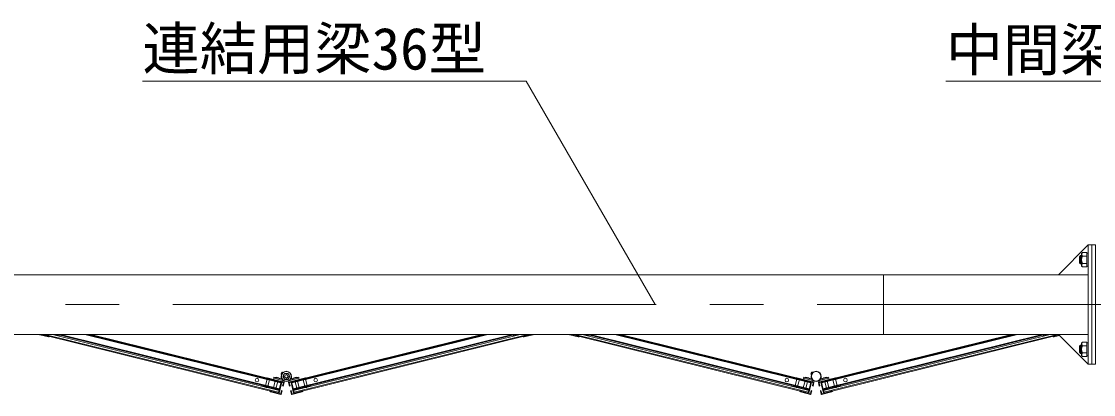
# Model space of a CAD drawing. Units: millimetres, scale not verified. Extents: x -10062 to 10062, y -16938 to 16938.
# Drawn here: x -6056 to -4260, y 13787 to 14412 of the extents above; entities that cross this region are included whole.
import ezdxf
from ezdxf.enums import TextEntityAlignment as Align

# ---------------------------------------------------------------- set-up
doc = ezdxf.new("R2010")
doc.units = ezdxf.units.MM
doc.header["$LTSCALE"] = 90
doc.linetypes.add('CHAIN2', pattern=[12, 9, -1, 1, -1])
doc.linetypes.add('DASHED1', pattern=[1.8, 1.2, -0.6])
for name, color, linetype, lineweight in [('0-6_ﾎﾞﾙﾄ類', 134, 'Continuous', 18), ('1-5_中間梁18', 134, 'Continuous', 18), ('1-6_通芯', 134, 'CHAIN2', 18), ('1-9_標準ﾊﾟﾈﾙ', 134, 'Continuous', 18), ('1-B_文字', 134, 'Continuous', 18), ('2-1_連結用梁36', 134, 'Continuous', 18)]:
    doc.layers.add(name, color=color, linetype=linetype, lineweight=lineweight)
doc.styles.add('ＭＳ ゴシック', font='')
doc.styles.get('ＭＳ ゴシック').set_extended_font_data('MS Gothic')

msp = doc.modelspace()

# ---------------------------------------------------------------- linework, layer by layer
at = {"layer": '0-6_ﾎﾞﾙﾄ類'}
for p, q in [((-4281.2, 14019.5), (-4283.2, 14017.5)), ((-4283.2, 14007.5), (-4283.2, 14017.5)), ((-4279.8, 14018.3), (-4282.4, 14018.3)), ((-4281.2, 14005.5), (-4281.2, 14019.5)), ((-4279.8, 14019.5), (-4281.2, 14019.5)), ((-4279.8, 14023), (-4278.18, 14024.63)), ((-4279.8, 14002), (-4279.8, 14023)), ((-4278.18, 14018.56), (-4270.8, 14018.56)), ((-4281.2, 14005.5), (-4283.2, 14007.5)), ((-4279.8, 14006.7), (-4282.4, 14006.7)), ((-4279.8, 14005.5), (-4281.2, 14005.5)), ((-4279.8, 14002), (-4278.18, 14000.37)), ((-4278.18, 14006.44), (-4270.8, 14006.44)), ((-4279.8, 13873), (-4278.18, 13874.62)), ((-4279.8, 13852), (-4279.8, 13873)), ((-4281.2, 13869.5), (-4283.2, 13867.5)), ((-4283.2, 13857.5), (-4283.2, 13867.5)), ((-4281.2, 13855.5), (-4283.2, 13857.5)), ((-4279.8, 13868.3), (-4282.4, 13868.3)), ((-4279.8, 13856.7), (-4282.4, 13856.7)), ((-4281.2, 13855.5), (-4281.2, 13869.5)), ((-4279.8, 13869.5), (-4281.2, 13869.5)), ((-4279.8, 13855.5), (-4281.2, 13855.5)), ((-4278.18, 13868.56), (-4270.8, 13868.56)), ((-4278.18, 13856.44), (-4270.8, 13856.44)), ((-4279.8, 13852), (-4278.18, 13850.38)), ((-5609.61, 13822.18), (-5606.73, 13817.19)), ((-5615.39, 13812.18), (-5618.28, 13817.19)), ((-5609.61, 13812.18), (-5615.39, 13812.18)), ((-5606.73, 13817.19), (-5609.61, 13812.18))]:
    msp.add_line(p, q, dxfattribs=at)
for points in [[(-4278.18, 14024.63), (-4270.8, 14024.63), (-4270.8, 14000.37), (-4278.18, 14000.37)], [(-4278.18, 13874.62), (-4270.8, 13874.62), (-4270.8, 13850.38), (-4278.18, 13850.38)], [(-5618.28, 13817.19), (-5615.39, 13822.18), (-5609.61, 13822.18)]]:
    msp.add_lwpolyline(points, dxfattribs=at)
for points in [[(-4270.8, 14001.5), (-4270.8, 14023.5), (-4268.5, 14023.5), (-4268.5, 14001.5)], [(-4270.8, 13851.5), (-4270.8, 13873.5), (-4268.5, 13873.5), (-4268.5, 13851.5)]]:
    msp.add_lwpolyline(points, close=True, dxfattribs=at)
for radius in [4.9, 3, 2.46]:
    msp.add_circle((-5612.5, 13817.19), radius, dxfattribs=at)
for centre, radius, start, end in [((-4267.67, 14012.5), 12.12, 150, 210), ((-4275.14, 14021.6), 4.28, 135, 225), ((-4275.14, 14003.41), 4.28, 135, 225), ((-4275.14, 13871.59), 4.28, 135, 225), ((-4267.67, 13862.5), 12.12, 150, 210), ((-4275.14, 13853.4), 4.28, 135, 225)]:
    msp.add_arc(centre, radius, start, end, dxfattribs=at)
at = {"layer": '1-5_中間梁18'}
msp.add_lwpolyline([(-4256.5, 13837.5), (-4256.5, 14037.5), (-4262.5, 14037.5), (-4262.5, 13837.5)], close=True, dxfattribs=at)
at = {"layer": '1-6_通芯'}
msp.add_line((-7962.5, 13937.5), (2038.5, 13937.5), dxfattribs=at)
at = {"layer": '1-9_標準ﾊﾟﾈﾙ'}
for p, q in [((-6028.32, 13887.5), (-6011.21, 13883.26)), ((-6022.08, 13887.5), (-6009.39, 13884.35)), ((-6017.09, 13887.5), (-5625.45, 13790.47)), ((-5996.37, 13885.97), (-5993.46, 13885.25)), ((-5996.3, 13887.5), (-5993.1, 13886.7)), ((-5993.1, 13886.7), (-5993.46, 13885.25)), ((-5991.31, 13887.5), (-5623.97, 13796.49)), ((-5950.14, 13887.5), (-5621.58, 13806.09)), ((-5274.85, 13887.5), (-5603.42, 13806.09)), ((-5233.69, 13887.5), (-5601.03, 13796.49)), ((-5207.91, 13887.5), (-5599.55, 13790.47)), ((-5228.7, 13887.5), (-5231.9, 13886.7)), ((-5231.9, 13886.7), (-5231.54, 13885.25)), ((-5228.63, 13885.97), (-5231.54, 13885.25)), ((-5202.92, 13887.5), (-5215.61, 13884.35)), ((-5196.68, 13887.5), (-5213.79, 13883.26)), ((-5140.31, 13887.5), (-5123.2, 13883.26)), ((-5134.08, 13887.5), (-5121.4, 13884.35)), ((-5129.09, 13887.5), (-4737.46, 13790.47)), ((-5108.37, 13885.97), (-5105.46, 13885.25)), ((-5108.3, 13887.5), (-5105.1, 13886.7)), ((-5105.1, 13886.7), (-5105.46, 13885.25)), ((-5103.31, 13887.5), (-4735.96, 13796.49)), ((-5062.15, 13887.5), (-4733.59, 13806.09)), ((-4386.85, 13887.5), (-4715.41, 13806.09)), ((-4345.69, 13887.5), (-4713.04, 13796.49)), ((-4319.91, 13887.5), (-4711.55, 13790.47)), ((-4340.7, 13887.5), (-4343.9, 13886.7)), ((-4343.9, 13886.7), (-4343.54, 13885.25)), ((-4340.63, 13885.97), (-4343.54, 13885.25)), ((-4317.79, 13886.79), (-4327.6, 13884.35)), ((-4316.55, 13885.55), (-4325.8, 13883.26)), ((-5619.46, 13823.98), (-5621.18, 13821.52)), ((-5621.06, 13820.83), (-5620.38, 13820.36)), ((-5618.06, 13823.61), (-5618.76, 13824.11)), ((-4731.46, 13823.98), (-4733.18, 13821.52)), ((-4733.06, 13820.83), (-4732.38, 13820.36)), ((-4730.06, 13823.61), (-4730.76, 13824.11)), ((-5653.37, 13802.53), (-5653.73, 13801.08)), ((-5650.82, 13800.36), (-5653.73, 13801.08)), ((-5624.25, 13795.32), (-5653.37, 13802.53)), ((-5645.56, 13813.27), (-5645.32, 13814.24)), ((-5621.29, 13807.26), (-5645.56, 13813.27)), ((-5644.71, 13814.6), (-5616.57, 13807.63)), ((-5633.22, 13815.88), (-5633.7, 13813.94)), ((-5616.47, 13809.66), (-5633.7, 13813.94)), ((-5619.59, 13812.5), (-5633.22, 13815.88)), ((-5621.29, 13807.26), (-5624.25, 13795.32)), ((-5621, 13817.19), (-5621, 13812.85)), ((-5618.67, 13801.2), (-5617.7, 13800.96)), ((-5616.2, 13807.03), (-5617.7, 13800.96)), ((-5608.8, 13807.03), (-5607.3, 13800.96)), ((-5608.53, 13809.66), (-5591.3, 13813.94)), ((-5580.29, 13814.6), (-5608.44, 13807.63)), ((-5606.32, 13801.2), (-5607.3, 13800.96)), ((-5605.41, 13812.5), (-5591.78, 13815.88)), ((-5604, 13817.19), (-5604, 13812.85)), ((-5603.71, 13807.26), (-5579.44, 13813.27)), ((-5603.71, 13807.26), (-5600.74, 13795.32)), ((-5602.45, 13813.24), (-5601.98, 13811.29)), ((-5600.74, 13795.32), (-5571.63, 13802.53)), ((-5591.78, 13815.88), (-5591.3, 13813.94)), ((-5579.44, 13813.27), (-5579.68, 13814.24)), ((-5574.18, 13800.36), (-5571.27, 13801.08)), ((-5571.63, 13802.53), (-5571.27, 13801.08)), ((-4765.37, 13802.53), (-4765.73, 13801.08)), ((-4762.82, 13800.36), (-4765.73, 13801.08)), ((-4736.25, 13795.32), (-4765.37, 13802.53)), ((-4757.56, 13813.27), (-4757.32, 13814.24)), ((-4733.29, 13807.26), (-4757.56, 13813.27)), ((-4756.72, 13814.6), (-4728.56, 13807.63)), ((-4745.22, 13815.88), (-4745.7, 13813.94)), ((-4728.47, 13809.66), (-4745.7, 13813.94)), ((-4731.6, 13812.5), (-4745.22, 13815.88)), ((-4733.29, 13807.26), (-4736.25, 13795.32)), ((-4733, 13817.19), (-4733, 13812.85)), ((-4730.67, 13801.2), (-4729.7, 13800.96)), ((-4728.19, 13807.03), (-4729.7, 13800.96)), ((-4720.8, 13807.03), (-4719.29, 13800.96)), ((-4720.54, 13809.66), (-4703.3, 13813.94)), ((-4692.28, 13814.6), (-4720.44, 13807.63)), ((-4718.33, 13801.2), (-4719.29, 13800.96)), ((-4717.4, 13812.5), (-4703.78, 13815.88)), ((-4716, 13817.19), (-4716, 13812.85)), ((-4715.7, 13807.26), (-4691.44, 13813.27)), ((-4715.7, 13807.26), (-4712.75, 13795.32)), ((-4714.46, 13813.24), (-4713.97, 13811.29)), ((-4712.75, 13795.32), (-4683.63, 13802.53)), ((-4703.78, 13815.88), (-4703.3, 13813.94)), ((-4691.44, 13813.27), (-4691.68, 13814.24)), ((-4686.18, 13800.36), (-4683.27, 13801.08)), ((-4683.63, 13802.53), (-4683.27, 13801.08)), ((-5641.11, 13797.95), (-5641.48, 13798.56)), ((-5624.61, 13793.86), (-5641.11, 13797.95)), ((-5625.74, 13789.3), (-5640.06, 13792.85)), ((-5621.73, 13786.76), (-5638.97, 13791.03)), ((-5624.61, 13793.86), (-5625.74, 13789.3)), ((-5619.63, 13793.19), (-5621.13, 13787.13)), ((-5620.6, 13793.44), (-5619.63, 13793.19)), ((-5604.4, 13793.44), (-5605.37, 13793.19)), ((-5605.37, 13793.19), (-5603.87, 13787.13)), ((-5603.26, 13786.76), (-5586.04, 13791.03)), ((-5600.39, 13793.86), (-5583.89, 13797.95)), ((-5600.39, 13793.86), (-5599.26, 13789.3)), ((-5599.26, 13789.3), (-5584.94, 13792.85)), ((-5583.89, 13797.95), (-5583.52, 13798.56)), ((-4753.12, 13797.95), (-4753.48, 13798.56)), ((-4736.61, 13793.86), (-4753.12, 13797.95)), ((-4737.74, 13789.3), (-4752.06, 13792.85)), ((-4733.74, 13786.76), (-4750.97, 13791.03)), ((-4736.61, 13793.86), (-4737.74, 13789.3)), ((-4731.62, 13793.19), (-4733.13, 13787.13)), ((-4732.6, 13793.44), (-4731.62, 13793.19)), ((-4716.4, 13793.44), (-4717.38, 13793.19)), ((-4717.38, 13793.19), (-4715.87, 13787.13)), ((-4715.26, 13786.76), (-4698.04, 13791.03)), ((-4712.39, 13793.86), (-4695.88, 13797.95)), ((-4712.39, 13793.86), (-4711.26, 13789.3)), ((-4711.26, 13789.3), (-4696.94, 13792.85)), ((-4695.88, 13797.95), (-4695.52, 13798.56))]:
    msp.add_line(p, q, dxfattribs=at)
at = {"layer": '1-9_標準ﾊﾟﾈﾙ', "linetype": 'DASHED1'}
for p, q in [((-5998.98, 13887.5), (-5999.07, 13887.15)), ((-5226.02, 13887.5), (-5225.93, 13887.15)), ((-5110.98, 13887.5), (-5111.06, 13887.15)), ((-4338.02, 13887.5), (-4337.94, 13887.15)), ((-5647.64, 13801.11), (-5647.89, 13800.14)), ((-5644.68, 13813.06), (-5647.64, 13801.11)), ((-5640.61, 13812.04), (-5643.57, 13800.1)), ((-5631.09, 13809.69), (-5634.05, 13797.75)), ((-5630.73, 13811.14), (-5631.09, 13809.69)), ((-5627.02, 13808.67), (-5629.98, 13796.74)), ((-5626.66, 13810.13), (-5627.02, 13808.67)), ((-5598.34, 13810.13), (-5597.98, 13808.67)), ((-5597.98, 13808.67), (-5595.02, 13796.74)), ((-5594.26, 13811.14), (-5593.9, 13809.69)), ((-5593.9, 13809.69), (-5590.94, 13797.75)), ((-5584.39, 13812.04), (-5581.43, 13800.1)), ((-5580.32, 13813.06), (-5577.35, 13801.11)), ((-5577.35, 13801.11), (-5577.12, 13800.14)), ((-4759.64, 13801.11), (-4759.88, 13800.14)), ((-4756.69, 13813.06), (-4759.64, 13801.11)), ((-4752.61, 13812.04), (-4755.56, 13800.1)), ((-4743.1, 13809.69), (-4746.05, 13797.75)), ((-4742.74, 13811.14), (-4743.1, 13809.69)), ((-4739.02, 13808.67), (-4741.97, 13796.74)), ((-4738.66, 13810.13), (-4739.02, 13808.67)), ((-4710.34, 13810.13), (-4709.98, 13808.67)), ((-4709.98, 13808.67), (-4707.02, 13796.74)), ((-4706.26, 13811.14), (-4705.9, 13809.69)), ((-4705.9, 13809.69), (-4702.94, 13797.75)), ((-4696.39, 13812.04), (-4693.44, 13800.1)), ((-4692.31, 13813.06), (-4689.36, 13801.11)), ((-4689.36, 13801.11), (-4689.12, 13800.14)), ((-5643.57, 13800.1), (-5643.81, 13799.13)), ((-5581.43, 13800.1), (-5581.19, 13799.13)), ((-4755.56, 13800.1), (-4755.81, 13799.13)), ((-4693.44, 13800.1), (-4693.19, 13799.13))]:
    msp.add_line(p, q, dxfattribs=at)
at = {"layer": '1-9_標準ﾊﾟﾈﾙ'}
for points in [[(-6022.08, 13887.5), (-5625.74, 13789.3), (-5621, 13808.42), (-5940.17, 13887.5)], [(-6017.09, 13887.5), (-5625.45, 13790.47), (-5624.73, 13793.37), (-6004.62, 13887.5)], [(-5996.37, 13885.97), (-5996.74, 13886.58), (-6000.46, 13887.5)], [(-5996.3, 13887.5), (-5624.25, 13795.32), (-5621.29, 13807.26), (-5945.16, 13887.5)], [(-5202.92, 13887.5), (-5599.26, 13789.3), (-5603.99, 13808.42), (-5284.84, 13887.5)], [(-5228.7, 13887.5), (-5600.74, 13795.32), (-5603.71, 13807.26), (-5279.84, 13887.5)], [(-5207.91, 13887.5), (-5599.55, 13790.47), (-5600.27, 13793.37), (-5220.39, 13887.5)], [(-5228.63, 13885.97), (-5228.26, 13886.58), (-5224.55, 13887.5)], [(-5134.08, 13887.5), (-4737.74, 13789.3), (-4733, 13808.42), (-5052.17, 13887.5)], [(-5129.09, 13887.5), (-4737.46, 13790.47), (-4736.74, 13793.37), (-5116.62, 13887.5)], [(-5108.37, 13885.97), (-5108.73, 13886.58), (-5112.46, 13887.5)], [(-5108.3, 13887.5), (-4736.25, 13795.32), (-4733.29, 13807.26), (-5057.15, 13887.5)], [(-4317.79, 13886.79), (-4711.26, 13789.3), (-4715.99, 13808.42), (-4396.83, 13887.5)], [(-4340.7, 13887.5), (-4712.75, 13795.32), (-4715.7, 13807.26), (-4391.85, 13887.5)], [(-4319.91, 13887.5), (-4711.55, 13790.47), (-4712.27, 13793.37), (-4332.38, 13887.5)], [(-4340.63, 13885.97), (-4340.27, 13886.58), (-4336.54, 13887.5)], [(-5620.6, 13793.44), (-5621.86, 13788.34), (-5624.78, 13789.06), (-5620.32, 13807.02), (-5617.41, 13806.3), (-5618.67, 13801.2)], [(-5604.4, 13793.44), (-5603.14, 13788.34), (-5600.23, 13789.06), (-5604.68, 13807.02), (-5607.59, 13806.3), (-5606.32, 13801.2)], [(-4732.6, 13793.44), (-4733.86, 13788.34), (-4736.77, 13789.06), (-4732.33, 13807.02), (-4729.41, 13806.3), (-4730.67, 13801.2)], [(-4716.4, 13793.44), (-4715.14, 13788.34), (-4712.23, 13789.06), (-4716.68, 13807.02), (-4719.59, 13806.3), (-4718.33, 13801.2)], [(-5650.82, 13800.36), (-5650.22, 13800.72), (-5641.48, 13798.56)], [(-5574.18, 13800.36), (-5574.79, 13800.72), (-5583.52, 13798.56)], [(-4762.82, 13800.36), (-4762.22, 13800.72), (-4753.48, 13798.56)], [(-4686.18, 13800.36), (-4686.79, 13800.72), (-4695.52, 13798.56)]]:
    msp.add_lwpolyline(points, dxfattribs=at)
for points in [[(-5618.17, 13810.09), (-5633.7, 13813.94), (-5634.18, 13811.99), (-5618.65, 13808.15)], [(-5606.83, 13810.09), (-5591.3, 13813.94), (-5590.82, 13811.99), (-5606.35, 13808.15)], [(-4730.17, 13810.09), (-4745.7, 13813.94), (-4746.18, 13811.99), (-4730.65, 13808.15)], [(-4718.83, 13810.09), (-4703.3, 13813.94), (-4702.82, 13811.99), (-4718.35, 13808.15)]]:
    msp.add_lwpolyline(points, close=True, dxfattribs=at)
for centre, radius in [((-5612.5, 13817.19), 8.5), ((-5612.5, 13817.19), 8), ((-4724.5, 13817.19), 8.5), ((-4724.5, 13817.19), 8), ((-5661.59, 13810.9), 3), ((-5563.4, 13810.9), 3), ((-4773.6, 13810.9), 3), ((-4675.4, 13810.9), 3)]:
    msp.add_circle(centre, radius, dxfattribs=at)
for centre, radius, start, end in [((-6010.85, 13884.71), 1.5, 256.08417, 346.08417), ((-5999.3, 13894.94), 8.5, 241.075, 284.157), ((-5225.7, 13894.94), 8.5, 255.843, 298.925), ((-5214.15, 13884.71), 1.5, 193.91583, 283.91583), ((-5122.84, 13884.71), 1.5, 256.08417, 346.08417), ((-5111.3, 13894.94), 8.5, 241.075, 284.157), ((-4337.7, 13894.94), 8.5, 255.843, 298.925), ((-4326.16, 13884.71), 1.5, 193.91583, 283.91583), ((-5620.77, 13821.25), 0.504, 145, 235), ((-5619.05, 13823.7), 0.504, 55, 145), ((-4732.77, 13821.25), 0.504, 145, 235), ((-4731.05, 13823.7), 0.504, 55, 145), ((-5644.84, 13814.12), 0.504, 76.08417, 166.08417), ((-5629.54, 13807.24), 8.5, 48.012, 104.157), ((-5616.68, 13807.14), 0.504, 346.08417, 76.08417), ((-5608.31, 13807.14), 0.504, 103.91583, 193.91583), ((-5595.46, 13807.24), 8.5, 75.843, 131.988), ((-5580.16, 13814.12), 0.504, 13.91583, 103.91583), ((-4756.83, 13814.12), 0.504, 76.08417, 166.08417), ((-4741.54, 13807.24), 8.5, 48.012, 104.157), ((-4728.68, 13807.14), 0.504, 346.08417, 76.08417), ((-4720.31, 13807.14), 0.504, 103.91583, 193.91583), ((-4707.46, 13807.24), 8.5, 75.843, 131.988), ((-4692.17, 13814.12), 0.504, 13.91583, 103.91583), ((-5644.04, 13806.92), 8.5, 228.012, 284.157), ((-5638.6, 13792.48), 1.5, 166.08417, 256.08417), ((-5621.62, 13787.24), 0.504, 256.08417, 346.08417), ((-5603.38, 13787.24), 0.504, 193.91583, 283.91583), ((-5586.4, 13792.48), 1.5, 283.91583, 13.91583), ((-5580.95, 13806.92), 8.5, 255.843, 311.988), ((-4756.04, 13806.92), 8.5, 228.012, 284.157), ((-4750.61, 13792.48), 1.5, 166.08417, 256.08417), ((-4733.61, 13787.24), 0.504, 256.08417, 346.08417), ((-4715.39, 13787.24), 0.504, 193.91583, 283.91583), ((-4698.4, 13792.48), 1.5, 283.91583, 13.91583), ((-4692.96, 13806.92), 8.5, 255.843, 311.988)]:
    msp.add_arc(centre, radius, start, end, dxfattribs=at)
at = {"layer": '1-B_文字'}
for p, q in [((-5853.62, 14311.82), (-5211.07, 14311.82)), ((-4507.29, 14311.82), (-3982.8, 14311.82))]:
    msp.add_line(p, q, dxfattribs=at)
msp.add_lwpolyline([(-4994.39, 13937.5), (-5210.5, 14311.82), (-5210.86, 14311.82)], dxfattribs=at)
at = {"layer": '2-1_連結用梁36'}
msp.add_line((-4611.45, 13887.5), (-4611.45, 13987.5), dxfattribs=at)
for points in [[(-4268.5, 13987.5), (-4318.5, 13987.5), (-4268.5, 14037.5)], [(-4268.5, 13837.5), (-4268.5, 14037.5), (-4262.5, 14037.5), (-4262.5, 13837.5)], [(-4268.5, 13887.5), (-7962.5, 13887.5), (-7962.5, 13987.5), (-4268.5, 13987.5)], [(-4268.5, 13887.5), (-4318.5, 13887.5), (-4268.5, 13837.5)]]:
    msp.add_lwpolyline(points, close=True, dxfattribs=at)

# ---------------------------------------------------------------- texts
at = {"layer": '1-B_文字', "style": 'ＭＳ ゴシック'}
for s, p in [('連結用梁36型', (-5853.62, 14309.86)), ('中間梁18型', (-4507.29, 14307.72))]:
    msp.add_text(s, height=70.38, dxfattribs=at).set_placement(p, align=Align.BOTTOM_LEFT)

doc.saveas('drawing.dxf')
